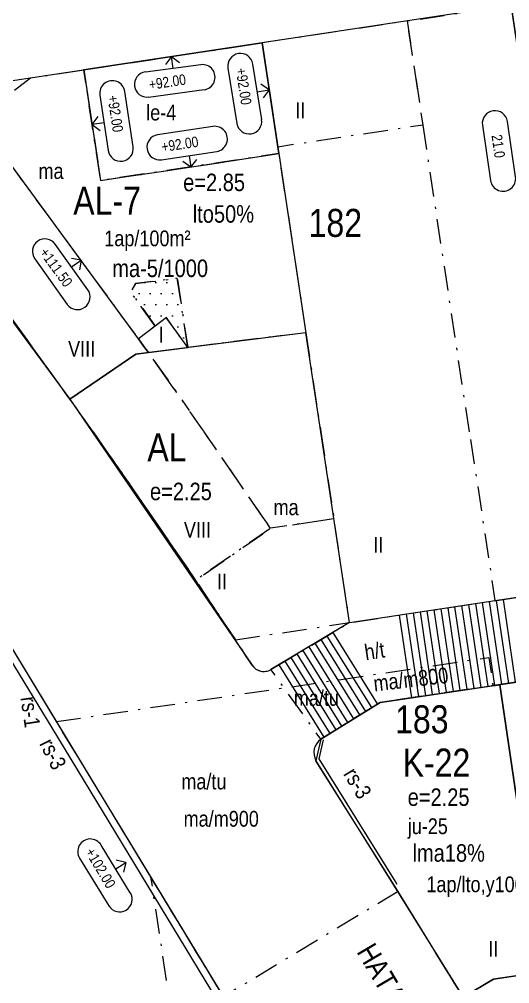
# Model space of a CAD drawing. Header units: metres. Extents: x 24485995 to 24488038, y 6819999 to 6822001.
# Drawn here: x 24487616.5 to 24487686.6, y 6820779.3 to 6820917.1 of the extents above; entities that cross this region are included whole.
import ezdxf

# ---------------------------------------------------------------- set-up
doc = ezdxf.new("R2010")
doc.units = ezdxf.units.M
for name, pattern in [('Aukot_rajalla', [0]), ('k10040', [10.3, 3.5, -1.5, 0.3, -1.5, 3.5]), ('K10271', [0]), ('k10630.1', [0]), ('k10vi1', [0])]:
    doc.linetypes.add(name, pattern=pattern)
for name, color, linetype, lineweight in [('AK_AsemakaavaTeksti_Kadun_puistonnimi', 7, 'Continuous', 0), ('AK_AsemakaavaTeksti_Korttelinumero', 7, 'Continuous', 0), ('AK_Kaavamerkinta_Kayttotarkoitusalue', 7, 'Continuous', 0), ('AK_KayttotarkoitusSymboliViiva_Virkistysalueen_kuvio_murtoviiva', 7, 'Continuous', 0), ('AK_KayttotarkoitusViiva', 7, 'Continuous', 0), ('AK_LiikennointiTeksti_Autopaikkamerkinta_m2', 7, 'Continuous', 0), ('AK_LiikennointiViiva_Ajoneuvoliittymakielto', 7, 'Continuous', 0), ('AK_LiikennointiViiva_Polkuviivoitus', 7, 'Continuous', 0), ('AK_MuuAsemakaavaTeksti_Alueenosan_kayttotarkoitus', 7, 'Continuous', 0), ('AK_MuuAsemakaavaTeksti_Erityismaarays', 7, 'Continuous', 0), ('AK_MuuAsemakaavaViiva_alueenosan_raja', 7, 'Continuous', 0), ('AK_MuuAsemakaavaViiva_Erityismaaraysviiva', 7, 'Continuous', 0), ('AK_Poistettava_merkintä', 7, 'Continuous', 0), ('AK_RakennusalaTeksti_Kerrosala_tai_luku', 7, 'Continuous', 0), ('AK_RakennusalaTeksti_Rakennusoikeus', 7, 'Continuous', 0), ('AK_RakennusalaTeksti_Tehokkuusluku', 7, 'Continuous', 0), ('AK_RakennusalaViiva_Rakennusalan_raja__I_', 7, 'Continuous', 0), ('AK_RakentaminenTeksti_Korkeusmerkinta', 7, 'Continuous', 0), ('AK_RakentaminenTeksti_Korkeusmerkinta_ja_soikio', 7, 'Continuous', 0), ('AK_RakentaminenTeksti_Korkeusmerkinta_ja_soikio_ja_nuoli', 7, 'Continuous', 0), ('AK_RakentaminenTeksti_Rakentamismaarays', 7, 'Continuous', 0), ('AK_YmparistoAlue_Istutettava_alue', 7, 'Continuous', 0)]:
    doc.layers.add(name, color=color, linetype=linetype, lineweight=lineweight)
doc.styles.add('ArialNarrow', font='ARIALN.TTF')

# ---------------------------------------------------------------- blocks, each defined once
blk = doc.blocks.new('AKP43')
at = {"layer": 'AK_RakentaminenTeksti_Korkeusmerkinta_ja_soikio', "color": 7, "linetype": 'Continuous', "lineweight": 13}
for p, q in [((4, 1.8), (-4, 1.8)), ((-4, -1.8), (4, -1.8))]:
    blk.add_line(p, q, dxfattribs=at)
for centre, start, end in [((-4, 0), 90, 270), ((4, 0), 270, 90)]:
    blk.add_arc(centre, 1.8, start, end, dxfattribs=at)

msp = doc.modelspace()

# ---------------------------------------------------------------- hatches: boundary and pattern name
at = {"layer": 'AK_YmparistoAlue_Istutettava_alue', "linetype": 'Continuous', "lineweight": 0}
h = msp.add_hatch(dxfattribs=at)
h.set_pattern_fill('DOTS', style=0)
h.paths.add_polyline_path([(24487632.38, 6820878.16), (24487633.79, 6820876.19), (24487635.9, 6820873.27), (24487637.49, 6820874.48), (24487637.58, 6820874.35), (24487638.98, 6820872.39), (24487640.54, 6820870.21), (24487639.05, 6820880.08), (24487636.55, 6820879.77), (24487633.94, 6820879.44), (24487633.67, 6820879.41), (24487633.1, 6820879.33)], flags=0)

# ---------------------------------------------------------------- linework, layer by layer
at = {"layer": 'AK_KayttotarkoitusSymboliViiva_Virkistysalueen_kuvio_murtoviiva', "linetype": 'k10vi1', "lineweight": 9, "flags": 128}
msp.add_lwpolyline([(24487681.4, 6820774.74), (24487696.63, 6820748.5), (24487702.67, 6820740.94), (24487705.25, 6820740.86), (24487708.58, 6820745.71), (24487710.4, 6820758.19), (24487709.97, 6820763.51), (24487707.04, 6820783.31), (24487684.23, 6820779.93), (24487682.47, 6820778.87)], dxfattribs=at)
at = {"layer": 'AK_KayttotarkoitusViiva', "linetype": 'Continuous', "lineweight": 20, "flags": 128}
for points in [[(24487663.67, 6820830.88), (24487699.27, 6820836.26), (24487695.96, 6820858.16), (24487693.01, 6820877.68), (24487686.76, 6820919.1), (24487651.16, 6820913.72)], [(24487599.49, 6820898.82), (24487610.72, 6820907.61), (24487651.16, 6820913.72)], [(24487651.16, 6820913.72), (24487657.42, 6820872.3)], [(24487657.42, 6820872.3), (24487633.11, 6820869.26), (24487623.71, 6820862.81)], [(24487663.67, 6820830.88), (24487659.55, 6820858.16), (24487657.42, 6820872.3)], [(24487685.36, 6820712.02), (24487622.02, 6820816.35), (24487621.77, 6820816.76), (24487613.22, 6820830.83)], [(24487663.67, 6820830.88), (24487652.44, 6820824.17)], [(24487659.58, 6820814.21), (24487668.02, 6820819.46), (24487700.96, 6820824.35), (24487707.04, 6820783.31)], [(24487679.89, 6820777.33), (24487670.61, 6820792.44), (24487658.87, 6820811.14)], [(24487707.04, 6820783.31), (24487684.23, 6820779.93), (24487679.89, 6820777.33)]]:
    msp.add_lwpolyline(points, dxfattribs=at)
at = {"layer": 'AK_KayttotarkoitusViiva', "linetype": 'Continuous', "lineweight": 20}
for centre, radius, start, end in [((24486645.46, 6820164.85), 1201.71, 35.50688, 37.47697), ((24485660.91, 6819465.72), 2409.24, 35.30731, 35.44278), ((24486640.24, 6820161.41), 1207.96, 33.31043, 35.22595), ((24487651.42, 6820825.89), 2, 213.2727, 300.8757), ((24487660.9, 6820812.29), 2.33, 124.3401, 209.4368)]:
    msp.add_arc(centre, radius, start, end, dxfattribs=at)
at = {"layer": 'AK_LiikennointiViiva_Ajoneuvoliittymakielto', "linetype": 'k10630.1', "lineweight": 5, "flags": 128}
for points in [[(24487623.71, 6820862.81), (24487626.89, 6820858.16)], [(24487626.89, 6820858.16), (24487649.74, 6820824.79)], [(24487652.44, 6820824.17), (24487656.08, 6820826.34)], [(24487679.89, 6820777.33), (24487670.61, 6820792.44), (24487658.87, 6820811.14)]]:
    msp.add_lwpolyline(points, dxfattribs=at)
at = {"layer": 'AK_LiikennointiViiva_Ajoneuvoliittymakielto', "linetype": 'k10630.1', "lineweight": 5}
msp.add_arc((24487651.42, 6820825.89), 2, 213.2727, 300.8844, dxfattribs=at)
at = {"layer": 'AK_LiikennointiViiva_Polkuviivoitus', "linetype": 'Continuous', "lineweight": 0, "flags": 128}
for points in [[(24487685.43, 6820822.04), (24487683.67, 6820833.9)], [(24487686.42, 6820822.19), (24487684.66, 6820834.05)], [(24487687.4, 6820822.34), (24487685.65, 6820834.2)], [(24487675.53, 6820820.58), (24487673.78, 6820832.41)], [(24487676.52, 6820820.72), (24487674.77, 6820832.56)], [(24487677.51, 6820820.87), (24487675.76, 6820832.71)], [(24487678.5, 6820821.02), (24487676.75, 6820832.86)], [(24487679.49, 6820821.16), (24487677.74, 6820833)], [(24487680.48, 6820821.31), (24487678.72, 6820833.15)], [(24487681.47, 6820821.46), (24487679.71, 6820833.3)], [(24487682.46, 6820821.6), (24487680.7, 6820833.45)], [(24487683.45, 6820821.75), (24487681.69, 6820833.6)], [(24487684.44, 6820821.9), (24487682.68, 6820833.75)], [(24487672.57, 6820820.14), (24487670.81, 6820831.96)], [(24487673.56, 6820820.28), (24487671.8, 6820832.11)], [(24487674.55, 6820820.43), (24487672.79, 6820832.26)], [(24487665.98, 6820818.19), (24487659.6, 6820828.45)], [(24487666.83, 6820818.72), (24487660.46, 6820828.96)], [(24487667.68, 6820819.25), (24487661.32, 6820829.47)], [(24487663.43, 6820816.61), (24487657.02, 6820826.91)], [(24487664.28, 6820817.14), (24487657.88, 6820827.42)], [(24487665.13, 6820817.67), (24487658.74, 6820827.94)], [(24487661.73, 6820815.55), (24487655.31, 6820825.88)], [(24487662.58, 6820816.08), (24487656.17, 6820826.4)], [(24487660.04, 6820814.5), (24487653.59, 6820824.86)], [(24487660.89, 6820815.02), (24487654.45, 6820825.37)]]:
    msp.add_lwpolyline(points, dxfattribs=at)
at = {"layer": 'AK_MuuAsemakaavaViiva_alueenosan_raja', "linetype": 'k10040', "lineweight": 5, "flags": 128}
for points in [[(24487680.79, 6820858.16), (24487671.93, 6820916.86), (24487686.76, 6820919.1), (24487695.96, 6820858.16)], [(24487652.21, 6820906.8), (24487653.4, 6820898.89), (24487674.17, 6820902.02), (24487671.93, 6820916.86), (24487651.16, 6820913.72), (24487652.21, 6820906.8)], [(24487652.21, 6820906.8), (24487653.4, 6820898.89), (24487674.17, 6820902.02), (24487671.93, 6820916.86), (24487651.16, 6820913.72), (24487652.21, 6820906.8)], [(24487625.7, 6820909.88), (24487638.43, 6820911.8), (24487651.16, 6820913.72), (24487653.4, 6820898.89), (24487653.55, 6820897.9), (24487645.15, 6820896.63), (24487636.74, 6820895.36), (24487628.09, 6820894.06), (24487626.9, 6820901.97), (24487625.7, 6820909.88)], [(24487610.38, 6820902.84), (24487614.22, 6820905.78), (24487618.06, 6820908.72), (24487625.7, 6820909.88), (24487628.09, 6820894.06), (24487636.74, 6820895.36), (24487653.55, 6820897.9), (24487654.29, 6820893.01), (24487657.42, 6820872.3), (24487645.26, 6820870.78), (24487640.54, 6820870.19), (24487639.05, 6820880.08), (24487633.1, 6820879.33), (24487632.38, 6820878.15), (24487635.9, 6820873.26), (24487633.52, 6820871.44), (24487624.65, 6820883.53), (24487615.79, 6820895.62), (24487610.38, 6820902.84)], [(24487652.21, 6820906.8), (24487653.4, 6820898.89)], [(24487653.4, 6820898.89), (24487653.55, 6820897.9)], [(24487635.9, 6820873.26), (24487633.79, 6820876.19), (24487632.38, 6820878.15), (24487633.1, 6820879.33), (24487635.25, 6820879.6), (24487639.05, 6820880.08), (24487639.79, 6820875.14), (24487640.54, 6820870.19), (24487639.76, 6820871.3), (24487639.22, 6820872.04), (24487637.49, 6820874.48), (24487635.9, 6820873.26)], [(24487633.52, 6820871.44), (24487634.29, 6820870.35)], [(24487657.42, 6820872.3), (24487659.55, 6820858.16)], [(24487634.29, 6820870.35), (24487634.92, 6820869.48)], [(24487627.01, 6820858.16), (24487623.71, 6820862.81), (24487633.11, 6820869.26), (24487634.92, 6820869.48), (24487640.74, 6820861.21)], [(24487634.93, 6820869.48), (24487634.92, 6820869.48)], [(24487637.62, 6820865.66), (24487634.93, 6820869.48)], [(24487627.01, 6820858.16), (24487641.67, 6820836.92), (24487652.38, 6820844.35), (24487642.88, 6820858.16)], [(24487659.55, 6820858.16), (24487661.43, 6820845.71)], [(24487680.96, 6820857.04), (24487684.44, 6820834.02), (24487699.27, 6820836.26), (24487695.96, 6820858.16)], [(24487647.35, 6820828.42), (24487663.67, 6820830.88), (24487661.51, 6820845.22), (24487661.43, 6820845.71), (24487652.38, 6820844.35), (24487643.3, 6820838.05), (24487641.67, 6820836.92), (24487641.94, 6820836.51), (24487647.35, 6820828.42)], [(24487661.43, 6820845.71), (24487652.38, 6820844.35)], [(24487641.94, 6820836.51), (24487641.67, 6820836.92)], [(24487652.44, 6820824.17), (24487663.67, 6820830.88), (24487699.27, 6820836.26), (24487700.96, 6820824.35), (24487668.02, 6820819.46), (24487659.58, 6820814.21), (24487652.44, 6820824.17)], [(24487663.67, 6820830.88), (24487652.44, 6820824.17)], [(24487621.77, 6820816.76), (24487625.46, 6820817.27), (24487645.99, 6820820.32), (24487683.57, 6820825.89), (24487684.14, 6820821.85)], [(24487684.14, 6820821.85), (24487685.13, 6820822)], [(24487645.66, 6820777.41), (24487621.77, 6820816.76)], [(24487653.15, 6820675.99), (24487684.17, 6820710.3), (24487685.36, 6820712.02), (24487681.75, 6820717.98), (24487645.66, 6820777.41), (24487635.24, 6820794.56), (24487653.15, 6820675.99)], [(24487701.62, 6820739.53), (24487679.89, 6820777.33), (24487670.61, 6820792.44), (24487645.66, 6820777.41), (24487685.36, 6820712.02)]]:
    msp.add_lwpolyline(points, dxfattribs=at)
at = {"layer": 'AK_MuuAsemakaavaViiva_alueenosan_raja', "linetype": 'k10040', "lineweight": 5}
for centre, radius, start, end in [((24486608.03, 6820138.72), 1260.36, 34.80787, 35.22411), ((24486698.4, 6820201.5), 1137.33, 33.96586, 35.26627), ((24482901.19, 6817585.04), 5761.67, 34.45, 34.616783), ((24485874.08, 6819656.34), 2125.62, 33.34624, 33.46335), ((24487651.42, 6820825.89), 2, 213.2727, 300.8844)]:
    msp.add_arc(centre, radius, start, end, dxfattribs=at)
msp.add_ellipse((24486551.5, 6820102.13), major_axis=(1095.85, 726.29), ratio=1, start_param=0, end_param=0.007406, dxfattribs=at)
at = {"layer": 'AK_MuuAsemakaavaViiva_Erityismaaraysviiva', "linetype": 'Aukot_rajalla', "lineweight": 5, "flags": 128}
for points in [[(24487607.69, 6820627.18), (24487652.41, 6820676.66), (24487683.39, 6820710.92), (24487684.17, 6820712.06), (24487644.8, 6820776.89), (24487621.16, 6820815.83), (24487614.49, 6820826.81)], [(24487670.23, 6820793.87), (24487659.32, 6820811.42), (24487659.94, 6820814.1)], [(24487670.49, 6820793.46), (24487670.23, 6820793.87)]]:
    msp.add_lwpolyline(points, dxfattribs=at)
at = {"layer": 'AK_Poistettava_merkintä', "linetype": 'k10040', "lineweight": 0, "flags": 128}
msp.add_lwpolyline([(24487657.42, 6820872.3), (24487640.54, 6820870.21)], dxfattribs=at)
at = {"layer": 'AK_RakennusalaViiva_Rakennusalan_raja__I_', "linetype": 'K10271', "lineweight": 9, "flags": 128}
for points in [[(24487651.16, 6820913.72), (24487625.7, 6820909.88), (24487628.09, 6820894.06), (24487630.81, 6820894.47), (24487636.74, 6820895.36), (24487653.55, 6820897.9), (24487653.4, 6820898.89), (24487652.21, 6820906.8), (24487651.16, 6820913.72)], [(24487615.79, 6820895.62), (24487610.38, 6820902.84), (24487600, 6820894.9), (24487623.71, 6820862.81), (24487633.11, 6820869.26), (24487634.92, 6820869.48), (24487634.29, 6820870.35), (24487633.52, 6820871.44), (24487615.79, 6820895.62)], [(24487633.52, 6820871.44), (24487634.29, 6820870.35), (24487634.92, 6820869.48), (24487634.93, 6820869.48), (24487640.54, 6820870.19), (24487640.54, 6820870.21), (24487638.98, 6820872.39), (24487637.58, 6820874.35), (24487637.49, 6820874.48), (24487635.9, 6820873.26), (24487633.52, 6820871.44)], [(24487560.46, 6820709.03), (24487594.46, 6820714.2), (24487598.06, 6820690.5), (24487607.88, 6820625.91), (24487628.45, 6820648.66), (24487653.31, 6820676.16), (24487677.16, 6820702.54), (24487684.17, 6820710.3), (24487685.36, 6820712.02), (24487678.13, 6820723.93), (24487666.32, 6820743.38), (24487654.51, 6820762.83), (24487642.7, 6820782.28), (24487630.41, 6820802.53), (24487613.22, 6820830.83), (24487615.29, 6820817.23), (24487605.03, 6820815.67), (24487599.68, 6820808.44), (24487601.91, 6820806.79), (24487603.09, 6820798.88), (24487601.45, 6820796.64), (24487601.06, 6820796.93), (24487587.21, 6820794.83), (24487579.87, 6820793.72), (24487562.97, 6820791.17), (24487552.8, 6820789.63), (24487539.33, 6820787.59), (24487523.4, 6820785.18), (24487534.21, 6820714.04), (24487535.41, 6820706.14), (24487560.32, 6820709.92), (24487560.46, 6820709.03)], [(24487685.13, 6820822), (24487691.21, 6820780.97), (24487707.04, 6820783.31), (24487700.96, 6820824.35), (24487685.13, 6820822)], [(24487658.87, 6820811.14), (24487669.78, 6820793.59), (24487679.89, 6820777.33), (24487684.23, 6820779.93), (24487691.21, 6820780.97), (24487685.13, 6820822), (24487668.02, 6820819.46), (24487659.58, 6820814.21), (24487658.87, 6820811.14), (24487658.9, 6820811.35), (24487658.87, 6820811.14)]]:
    msp.add_lwpolyline(points, dxfattribs=at)
at = {"layer": 'AK_RakentaminenTeksti_Korkeusmerkinta_ja_soikio_ja_nuoli', "linetype": 'Continuous', "lineweight": 5, "flags": 128}
for points in [[(24487638.23, 6820911.77), (24487637.37, 6820910.65)], [(24487638.23, 6820911.77), (24487639.35, 6820910.91)], [(24487638.45, 6820910.08), (24487638.23, 6820911.77)], [(24487642.42, 6820910.61), (24487634.49, 6820909.56)], [(24487646.29, 6820910.12), (24487647.56, 6820902.22)], [(24487651.11, 6820902.79), (24487649.84, 6820910.69)], [(24487634.96, 6820905.99), (24487642.89, 6820907.04)], [(24487650.48, 6820906.74), (24487652.16, 6820907.01)], [(24487652.16, 6820907.01), (24487651.01, 6820907.84)], [(24487652.16, 6820907.01), (24487651.33, 6820905.87)], [(24487627.99, 6820906.25), (24487629.18, 6820898.34)], [(24487632.74, 6820898.88), (24487631.55, 6820906.79)], [(24487626.9, 6820902.04), (24487627.74, 6820903.18)], [(24487628.58, 6820902.29), (24487626.9, 6820902.04)], [(24487626.9, 6820902.04), (24487628.04, 6820901.2)], [(24487644.15, 6820901.78), (24487636.24, 6820900.59)], [(24487636.78, 6820897.03), (24487644.69, 6820898.22)], [(24487640.74, 6820897.62), (24487640.99, 6820895.94)], [(24487640.99, 6820895.94), (24487639.85, 6820896.78)], [(24487640.99, 6820895.94), (24487641.83, 6820897.08)], [(24487626.25, 6820878.44), (24487621.61, 6820884.96)], [(24487618.68, 6820882.87), (24487623.32, 6820876.35)], [(24487625.32, 6820882.68), (24487623.92, 6820882.92)], [(24487623.93, 6820881.7), (24487625.32, 6820882.68)], [(24487625.32, 6820882.68), (24487625.08, 6820881.29)], [(24487632.34, 6820792.27), (24487628.15, 6820799.09)], [(24487625.08, 6820797.2), (24487629.27, 6820790.39)], [(24487630.25, 6820795.68), (24487631.69, 6820796.57)], [(24487631.69, 6820796.57), (24487630.32, 6820796.9)], [(24487631.69, 6820796.57), (24487631.37, 6820795.2)]]:
    msp.add_lwpolyline(points, dxfattribs=at)
at = {"layer": 'AK_RakentaminenTeksti_Korkeusmerkinta_ja_soikio_ja_nuoli', "linetype": 'Continuous', "lineweight": 5}
for centre, start, end in [((24487648.07, 6820910.41), 9.1194, 189.1194), ((24487642.65, 6820908.82), 277.501, 97.501), ((24487629.77, 6820906.52), 8.5885, 188.5885), ((24487634.72, 6820907.78), 97.501, 277.501), ((24487649.33, 6820902.51), 189.1194, 9.1194), ((24487644.42, 6820900), 278.5829, 98.5829), ((24487636.51, 6820898.81), 98.5829, 278.5829), ((24487630.96, 6820898.61), 188.5885, 8.5885), ((24487620.15, 6820883.91), 35.4598, 215.4598), ((24487624.79, 6820877.4), 215.4598, 35.4598), ((24487626.62, 6820798.15), 31.5952, 211.5952), ((24487630.81, 6820791.33), 211.5952, 31.5952)]:
    msp.add_arc(centre, 1.8, start, end, dxfattribs=at)

# ---------------------------------------------------------------- block references
at = {"layer": 'AK_RakentaminenTeksti_Korkeusmerkinta_ja_soikio', "color": 7, "lineweight": 5, "rotation": 278.3994329903817}
msp.add_blockref('AKP43', (24487685.02, 6820898.28), dxfattribs=at)

# ---------------------------------------------------------------- texts
at = {"layer": 'AK_AsemakaavaTeksti_Kadun_puistonnimi', "linetype": 'Continuous', "lineweight": 5, "style": 'ArialNarrow'}
msp.add_text('HATANPÄÄN VALTATIE', height=3, rotation=300.518, dxfattribs=at).set_placement((24487664.6, 6820783.84))
at = {"layer": 'AK_AsemakaavaTeksti_Korttelinumero', "linetype": 'Continuous', "lineweight": 5, "style": 'ArialNarrow'}
for s, p in [('182', (24487657.81, 6820886)), ('183', (24487670.17, 6820815.06))]:
    msp.add_text(s, height=4, dxfattribs=at).set_placement(p)
at = {"layer": 'AK_Kaavamerkinta_Kayttotarkoitusalue', "linetype": 'Continuous', "lineweight": 0, "style": 'ArialNarrow'}
for s, p in [('AL-7', (24487624.18, 6820889.16)), ('AL', (24487634.77, 6820853.93)), ('K-22', (24487671.24, 6820808.87))]:
    msp.add_text(s, height=4, dxfattribs=at).set_placement(p)
at = {"layer": 'AK_LiikennointiTeksti_Autopaikkamerkinta_m2', "linetype": 'Continuous', "lineweight": 0, "style": 'ArialNarrow'}
for s, p in [('1ap/100m²', (24487628.62, 6820884.66)), ('1ap/lto,y100m²', (24487674.65, 6820792.35))]:
    msp.add_text(s, height=2.25, dxfattribs=at).set_placement(p)
at = {"layer": 'AK_MuuAsemakaavaTeksti_Alueenosan_kayttotarkoitus', "linetype": 'Continuous', "lineweight": 0, "style": 'ArialNarrow'}
for s, p in [('ma', (24487619.22, 6820894.28)), ('ma', (24487652.81, 6820846.23)), ('ma/tu', (24487655.7, 6820818.98)), ('ma/tu', (24487639.63, 6820807.04))]:
    msp.add_text(s, height=2.25, dxfattribs=at).set_placement(p)
msp.add_text('h/t', height=2.25, rotation=8.7528, dxfattribs=at).set_placement((24487665.99, 6820825.49))
at = {"layer": 'AK_MuuAsemakaavaTeksti_Erityismaarays', "linetype": 'Continuous', "lineweight": 0, "style": 'ArialNarrow'}
msp.add_text('le-4', height=2.25, dxfattribs=at).set_placement((24487634.61, 6820902.64))
for rotation, p in [(296.585, (24487619.29, 6820813.58)), (301.1687, (24487662.7, 6820809.24))]:
    msp.add_text('rs-3', height=2.25, rotation=rotation, dxfattribs=at).set_placement(p)
at = {"layer": 'AK_RakennusalaTeksti_Kerrosala_tai_luku', "linetype": 'Continuous', "lineweight": 0, "style": 'ArialNarrow'}
for s, p in [('II', (24487655.9, 6820902.96)), ('I', (24487636.37, 6820870.9)), ('VIII', (24487623.45, 6820868.87)), ('VIII', (24487640, 6820843.01)), ('II', (24487667.08, 6820840.87)), ('II', (24487644.72, 6820835.63)), ('ma/m900', (24487639.96, 6820801.71)), ('II', (24487683.51, 6820783.13))]:
    msp.add_text(s, height=2.25, dxfattribs=at).set_placement(p)
msp.add_text('ma/m800', height=2.25, rotation=6.6544, dxfattribs=at).set_placement((24487667.22, 6820821.03))
at = {"layer": 'AK_RakennusalaTeksti_Rakennusoikeus', "linetype": 'Continuous', "lineweight": 0, "style": 'ArialNarrow'}
for s, p in [('lto50%', (24487641.26, 6820888.03)), ('ma-5/1000', (24487629.76, 6820880.26)), ('lma18%', (24487672.66, 6820796.7))]:
    msp.add_text(s, height=2.5, dxfattribs=at).set_placement(p)
at = {"layer": 'AK_RakennusalaTeksti_Tehokkuusluku', "linetype": 'Continuous', "lineweight": 0, "style": 'ArialNarrow'}
for s, p in [('e=2.85', (24487639.89, 6820892.54)), ('e=2.25', (24487635.15, 6820848.37)), ('e=2.25', (24487671.97, 6820804.68))]:
    msp.add_text(s, height=2.5, dxfattribs=at).set_placement(p)
at = {"layer": 'AK_RakentaminenTeksti_Korkeusmerkinta', "linetype": 'Continuous', "lineweight": 0, "style": 'ArialNarrow'}
for s, rotation, p in [('+92.00', 278.5884, (24487647.4, 6820910.02)), ('+92.00', 8.5829, (24487635.13, 6820907)), ('+92.00', 278.5884, (24487629.07, 6820906.12)), ('+92.00', 8.5829, (24487636.91, 6820898.11)), ('21.0', 278.3993, (24487683.94, 6820900.5)), ('+111.50', 306.2451, (24487619.28, 6820883.73)), ('+102.00', 300.8647, (24487625.83, 6820798.1))]:
    msp.add_text(s, height=1.5, rotation=rotation, dxfattribs=at).set_placement(p)
at = {"layer": 'AK_RakentaminenTeksti_Rakentamismaarays', "linetype": 'Continuous', "lineweight": 0, "style": 'ArialNarrow'}
msp.add_text('rs-1', height=2.25, rotation=278.304, dxfattribs=at).set_placement((24487616.64, 6820820.14))
msp.add_text('ju-25', height=2.25, dxfattribs=at).set_placement((24487671.98, 6820800.65))

doc.saveas('drawing.dxf')
